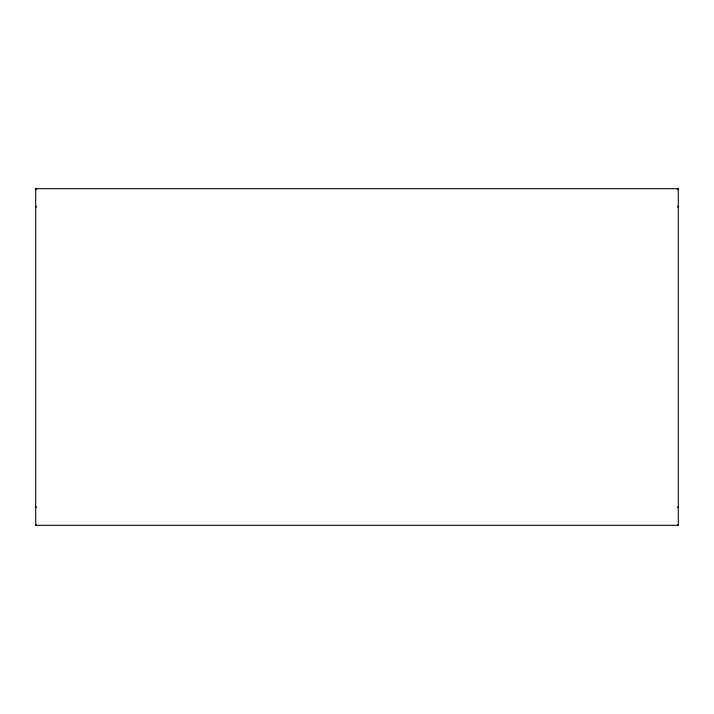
<?xml version="1.0" encoding="UTF-8"?>
<svg xmlns="http://www.w3.org/2000/svg" width="714" height="714" viewBox="0 0 714 714"><rect width="100%" height="100%" fill="white"/><g stroke="black" fill="none" stroke-linecap="round" stroke-linejoin="round"><path stroke-width="1.07" d="M36.316 188.701L35.7 189.308L36.316 189.308M36.316 506.94L35.7 507.556L36.316 507.556M677.684 207.06L678.3 206.444L677.684 206.444M677.684 525.299L678.3 524.692L677.684 524.692M677.684 189.308L678.3 189.308L677.684 188.701M36.316 206.444L35.7 206.444L36.316 207.06M677.684 507.556L678.3 507.556L677.684 506.94M36.316 524.692L35.7 524.692L36.316 525.299M678.3 188.701L35.7 188.701L35.7 525.299L678.3 525.299L678.3 188.701"/></g></svg>
